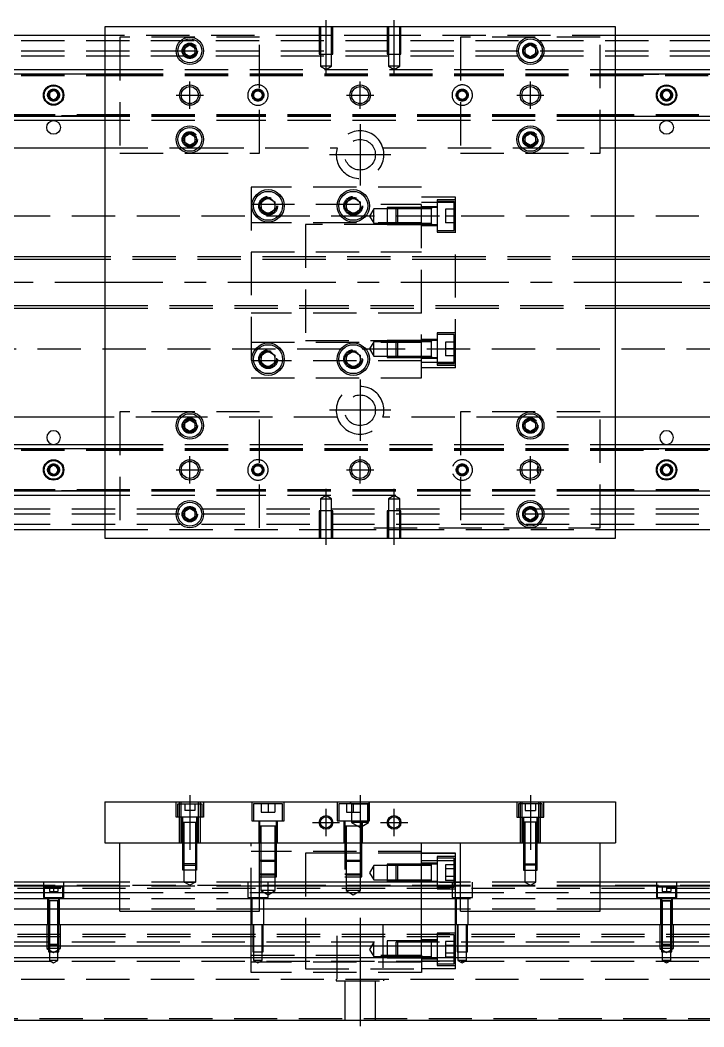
# Model space of a CAD drawing. Extents: x -11 to 785, y -281 to 77.
# Drawn here: x 190.2 to 391, y -218.4 to 77 of the extents above; entities that cross this region are included whole.
import ezdxf

# ---------------------------------------------------------------- set-up
doc = ezdxf.new("R2010")
doc.units = 0
doc.linetypes.add('CENTER', pattern=[50.8, 31.75, -6.35, 6.35, -6.35])
doc.linetypes.add('DASHED', pattern=[19.05, 12.7, -6.35])
doc.layers.get('0').update_dxf_attribs({"linetype": 'CONTINUOUS'})
doc.layers.add('CENTER', color=1, linetype='CENTER')

msp = doc.modelspace()

# ---------------------------------------------------------------- linework, layer by layer
at = {"color": 7, "linetype": 'CONTINUOUS'}
for p, q in [((215, 75), (215, -75)), ((365, 75), (215, 75)), ((365, -75), (365, 75)), ((215, 72.5), (0, 72.5)), ((580, 72.5), (365, 72.5)), ((238.5, 68.866026), (240, 69.73205)), ((238.5, 67.133974), (238.5, 68.866026)), ((240, 69.73205), (241.5, 68.866026)), ((241.5, 68.866026), (241.5, 67.133974)), ((338.5, 68.866026), (340, 69.73205)), ((338.5, 67.133974), (338.5, 68.866026)), ((340, 69.73205), (341.5, 68.866026)), ((341.5, 68.866026), (341.5, 67.133974)), ((240, 66.26795), (238.5, 67.133974)), ((241.5, 67.133974), (240, 66.26795)), ((340, 66.26795), (338.5, 67.133974)), ((341.5, 67.133974), (340, 66.26795)), ((0, 62.5), (215, 62.5)), ((365, 62.5), (580, 62.5)), ((0, 61.247728), (215, 61.247728)), ((365, 61.247728), (580, 61.247728)), ((198.75, 55.721688), (200, 56.443376)), ((200, 56.443376), (201.25, 55.721688)), ((378.75, 55.721688), (380, 56.443376)), ((380, 56.443376), (381.25, 55.721688)), ((198.75, 54.278312), (198.75, 55.721688)), ((200, 53.556624), (198.75, 54.278312)), ((201.25, 54.278312), (200, 53.556624)), ((201.25, 55.721688), (201.25, 54.278312)), ((378.75, 54.278312), (378.75, 55.721688)), ((380, 53.556624), (378.75, 54.278312)), ((381.25, 54.278312), (380, 53.556624)), ((381.25, 55.721688), (381.25, 54.278312)), ((215, 48.752272), (0, 48.752272)), ((215, 47.5), (0, 47.5)), ((580, 48.752272), (365, 48.752272)), ((580, 47.5), (365, 47.5)), ((238.5, 42.866026), (240, 43.73205)), ((238.5, 41.133974), (238.5, 42.866026)), ((240, 43.73205), (241.5, 42.866026)), ((241.5, 42.866026), (241.5, 41.133974)), ((338.5, 42.866026), (340, 43.73205)), ((338.5, 41.133974), (338.5, 42.866026)), ((340, 43.73205), (341.5, 42.866026)), ((341.5, 42.866026), (341.5, 41.133974)), ((176.708204, 39.5), (215, 39.5)), ((240, 40.26795), (238.5, 41.133974)), ((241.5, 41.133974), (240, 40.26795)), ((340, 40.26795), (338.5, 41.133974)), ((341.5, 41.133974), (340, 40.26795)), ((365, 39.5), (403.291796, 39.5)), ((261, 23.6547), (263, 24.809402)), ((261, 21.3453), (261, 23.6547)), ((263, 24.809402), (265, 23.6547)), ((265, 23.6547), (265, 21.3453)), ((286, 23.6547), (288, 24.809402)), ((286, 21.3453), (286, 23.6547)), ((288, 24.809402), (290, 23.6547)), ((290, 23.6547), (290, 21.3453)), ((263, 20.190598), (261, 21.3453)), ((265, 21.3453), (263, 20.190598)), ((288, 20.190598), (286, 21.3453)), ((290, 21.3453), (288, 20.190598)), ((215, 7.5), (40.5, 7.5)), ((530, 7.5), (365, 7.5)), ((40.5, -7.5), (215, -7.5)), ((365, -7.5), (530, -7.5)), ((261, -21.3453), (263, -20.190598)), ((263, -20.190598), (265, -21.3453)), ((286, -21.3453), (288, -20.190598)), ((288, -20.190598), (290, -21.3453)), ((261, -23.6547), (261, -21.3453)), ((265, -21.3453), (265, -23.6547)), ((286, -23.6547), (286, -21.3453)), ((290, -21.3453), (290, -23.6547)), ((263, -24.809402), (261, -23.6547)), ((265, -23.6547), (263, -24.809402)), ((288, -24.809402), (286, -23.6547)), ((290, -23.6547), (288, -24.809402)), ((215, -39.5), (176.708204, -39.5)), ((238.5, -41.133974), (240, -40.26795)), ((238.5, -42.866026), (238.5, -41.133974)), ((240, -40.26795), (241.5, -41.133974)), ((241.5, -41.133974), (241.5, -42.866026)), ((338.5, -41.133974), (340, -40.26795)), ((338.5, -42.866026), (338.5, -41.133974)), ((340, -40.26795), (341.5, -41.133974)), ((341.5, -41.133974), (341.5, -42.866026)), ((403.291796, -39.5), (365, -39.5)), ((240, -43.73205), (238.5, -42.866026)), ((241.5, -42.866026), (240, -43.73205)), ((340, -43.73205), (338.5, -42.866026)), ((341.5, -42.866026), (340, -43.73205)), ((0, -47.5), (215, -47.5)), ((0, -48.752272), (215, -48.752272)), ((365, -47.5), (580, -47.5)), ((365, -48.752272), (580, -48.752272)), ((198.75, -54.278312), (200, -53.556624)), ((198.75, -55.721688), (198.75, -54.278312)), ((200, -56.443376), (198.75, -55.721688)), ((200, -53.556624), (201.25, -54.278312)), ((201.25, -55.721688), (200, -56.443376)), ((201.25, -54.278312), (201.25, -55.721688)), ((378.75, -54.278312), (380, -53.556624)), ((378.75, -55.721688), (378.75, -54.278312)), ((380, -56.443376), (378.75, -55.721688)), ((380, -53.556624), (381.25, -54.278312)), ((381.25, -55.721688), (380, -56.443376)), ((381.25, -54.278312), (381.25, -55.721688)), ((215, -61.247728), (0, -61.247728)), ((580, -61.247728), (365, -61.247728)), ((215, -62.5), (0, -62.5)), ((580, -62.5), (365, -62.5)), ((238.5, -67.133974), (240, -66.26795)), ((238.5, -68.866026), (238.5, -67.133974)), ((240, -66.26795), (241.5, -67.133974)), ((241.5, -67.133974), (241.5, -68.866026)), ((338.5, -67.133974), (340, -66.26795)), ((338.5, -68.866026), (338.5, -67.133974)), ((340, -66.26795), (341.5, -67.133974)), ((341.5, -67.133974), (341.5, -68.866026)), ((240, -69.73205), (238.5, -68.866026)), ((241.5, -68.866026), (240, -69.73205)), ((340, -69.73205), (338.5, -68.866026)), ((341.5, -68.866026), (340, -69.73205)), ((0, -72.5), (215, -72.5)), ((365, -72.5), (580, -72.5)), ((215, -75), (365, -75)), ((215, -152.45), (365, -152.45)), ((215, -152.45), (215, -164.45)), ((365, -152.45), (365, -164.45)), ((215, -164.45), (365, -164.45)), ((219.5, -184.45), (219.5, -164.45)), ((260.5, -184.45), (260.5, -164.45)), ((308, -175.95), (308, -164.45)), ((319.5, -184.45), (319.5, -164.45)), ((360.5, -184.45), (360.5, -164.45)), ((308, -167.45), (318, -167.45)), ((318, -169.753062), (318, -167.45)), ((318, -175.95), (318, -169.753062)), ((219.5, -175.95), (0, -175.95)), ((219.5, -177.202272), (0, -177.202272)), ((319.5, -175.95), (260.5, -175.95)), ((319.5, -177.202272), (260.5, -177.202272)), ((580, -175.95), (360.5, -175.95)), ((580, -177.202272), (360.5, -177.202272)), ((0, -178.97668), (219.5, -178.97668)), ((260.5, -178.97668), (319.5, -178.97668)), ((360.5, -178.97668), (580, -178.97668)), ((219.5, -180.873076), (0, -180.873076)), ((319.5, -180.873076), (260.5, -180.873076)), ((580, -180.873076), (360.5, -180.873076)), ((219.5, -183.927372), (0, -183.927372)), ((219.5, -184.45), (260.5, -184.45)), ((319.5, -183.927372), (260.5, -183.927372)), ((319.5, -184.45), (360.5, -184.45)), ((580, -183.927372), (360.5, -183.927372)), ((0, -188.45), (580, -188.45)), ((580, -194.75), (0, -194.75)), ((580, -198.15), (0, -198.15)), ((0, -216.45), (580, -216.45))]:
    msp.add_line(p, q, dxfattribs=at)
at = {"color": 3, "linetype": 'DASHED'}
for p, q in [((278.000006, 75), (278.000006, 67)), ((278.35, 75), (278.35, 67)), ((281.65, 67), (281.65, 75)), ((281.999994, 67), (281.999994, 75)), ((298.000006, 75), (298.000006, 67)), ((298.35, 75), (298.35, 67)), ((301.65, 67), (301.65, 75)), ((301.999994, 67), (301.999994, 75)), ((0, 71), (580, 71)), ((278.000006, 72.5), (215, 72.5)), ((260.5, 72), (219.5, 72)), ((219.5, 72), (219.5, 38)), ((260.5, 38), (260.5, 72)), ((281.999994, 72.5), (278.000006, 72.5)), ((298.000006, 72.5), (281.999994, 72.5)), ((301.999994, 72.5), (298.000006, 72.5)), ((365, 72.5), (301.999994, 72.5)), ((319.5, 72), (319.5, 38)), ((360.5, 72), (319.5, 72)), ((360.5, 38), (360.5, 72)), ((0, 68), (580, 68)), ((241.973226, 68.326156), (242, 68)), ((341.973226, 68.326156), (342, 68)), ((0, 66.5), (580, 66.5)), ((278.000006, 67), (281.999994, 67)), ((278.35, 67), (278.35, 63.5)), ((281.65, 63.5), (281.65, 67)), ((298.000006, 67), (301.999994, 67)), ((298.35, 67), (298.35, 63.5)), ((301.65, 63.5), (301.65, 67)), ((215, 62.5), (219.5, 62.5)), ((219.5, 62.5), (260.5, 62.5)), ((260.5, 62.5), (319.5, 62.5)), ((281.65, 63.5), (278.35, 63.5)), ((278.35, 63.5), (280, 62.547372)), ((280, 62.547372), (281.65, 63.5)), ((301.65, 63.5), (298.35, 63.5)), ((298.35, 63.5), (300, 62.547372)), ((300, 62.547372), (301.65, 63.5)), ((319.5, 62.5), (360.5, 62.5)), ((360.5, 62.5), (365, 62.5)), ((0, 61.1147), (215, 61.1147)), ((0, 61.1), (219.5, 61.1)), ((0, 60.8), (219.5, 60.8)), ((215, 61.247728), (219.5, 61.247728)), ((215, 61.1147), (219.5, 61.1147)), ((219.5, 61.247728), (260.5, 61.247728)), ((219.5, 61.1147), (260.5, 61.1147)), ((219.5, 61.1), (260.5, 61.1)), ((219.5, 60.8), (260.5, 60.8)), ((260.5, 61.247728), (319.5, 61.247728)), ((260.5, 61.1147), (319.5, 61.1147)), ((260.5, 61.1), (319.5, 61.1)), ((260.5, 60.8), (319.5, 60.8)), ((319.5, 61.247728), (360.5, 61.247728)), ((319.5, 61.1147), (360.5, 61.1147)), ((319.5, 61.1), (360.5, 61.1)), ((319.5, 60.8), (360.5, 60.8)), ((360.5, 61.247728), (365, 61.247728)), ((360.5, 61.1147), (365, 61.1147)), ((360.5, 61.1), (580, 61.1)), ((360.5, 60.8), (580, 60.8)), ((365, 61.1147), (580, 61.1147)), ((201.477374, 55.25955), (201.5, 55)), ((378.5, 55), (378.52041, 55.24661)), ((219.5, 49.2), (0, 49.2)), ((219.5, 48.9), (0, 48.9)), ((215, 48.8853), (0, 48.8853)), ((219.5, 48.8853), (215, 48.8853)), ((219.5, 48.752272), (215, 48.752272)), ((219.5, 47.5), (215, 47.5)), ((260.5, 49.2), (219.5, 49.2)), ((260.5, 48.9), (219.5, 48.9)), ((260.5, 48.8853), (219.5, 48.8853)), ((260.5, 48.752272), (219.5, 48.752272)), ((260.5, 47.5), (219.5, 47.5)), ((319.5, 49.2), (260.5, 49.2)), ((319.5, 48.9), (260.5, 48.9)), ((319.5, 48.8853), (260.5, 48.8853)), ((319.5, 48.752272), (260.5, 48.752272)), ((319.5, 47.5), (260.5, 47.5)), ((360.5, 49.2), (319.5, 49.2)), ((360.5, 48.9), (319.5, 48.9)), ((360.5, 48.8853), (319.5, 48.8853)), ((360.5, 48.752272), (319.5, 48.752272)), ((360.5, 47.5), (319.5, 47.5)), ((580, 49.2), (360.5, 49.2)), ((580, 48.9), (360.5, 48.9)), ((365, 48.8853), (360.5, 48.8853)), ((365, 48.752272), (360.5, 48.752272)), ((365, 47.5), (360.5, 47.5)), ((580, 48.8853), (365, 48.8853)), ((238, 42), (238.030168, 42.346066)), ((341.973226, 42.326156), (342, 42)), ((215, 39.5), (236.877502, 39.5)), ((236.877502, 39.5), (237.55051, 39.5)), ((237.55051, 39.5), (242.44949, 39.5)), ((242.44949, 39.5), (243.122498, 39.5)), ((243.122498, 39.5), (283.291796, 39.5)), ((296.708204, 39.5), (336.877502, 39.5)), ((336.877502, 39.5), (337.55051, 39.5)), ((337.55051, 39.5), (342.44949, 39.5)), ((342.44949, 39.5), (343.122498, 39.5)), ((343.122498, 39.5), (360.5, 39.5)), ((360.5, 39.5), (365, 39.5)), ((219.5, 38), (260.5, 38)), ((319.5, 38), (360.5, 38)), ((258, 28), (258, -28)), ((308, 28), (258, 28)), ((308, -28), (308, 28)), ((318, 25), (308, 25)), ((312.6, 24.235572), (312.6, 14.735572)), ((318, 24.235572), (312.6, 24.235572)), ((317.6, 23.735572), (312.6, 23.735572)), ((317.6, 15.235572), (317.6, 23.735572)), ((318, 23.49468), (318, 25)), ((258, 23), (308, 23)), ((260.5, 22.5), (260.512884, 22.753488)), ((285.5, 22.5), (285.52689, 22.865682)), ((294, 21.585572), (292.787564, 19.485572)), ((294, 17.385572), (294, 21.585572)), ((298, 21.585572), (294, 21.585572)), ((298, 21.985566), (298, 16.985576)), ((300.999994, 21.985566), (298, 21.985566)), ((300.6, 21.585572), (298, 21.585572)), ((301, 21.985572), (300.6, 21.585572)), ((300.6, 17.385572), (300.6, 21.585572)), ((308, 21.585572), (300.6, 21.585572)), ((308, 21.985566), (300.999994, 21.985566)), ((301, 21.985572), (301, 16.985572)), ((308, 21.985572), (301, 21.985572)), ((318, 23.49468), (308, 23.49468)), ((312.6, 22.235572), (308, 22.235572)), ((311.005, 21.985572), (308, 21.985572)), ((311, 21.585572), (308, 21.585572)), ((312.6, 21.985572), (310.995, 21.985572)), ((311, 16.985566), (311, 21.985576)), ((311, 16.985566), (311, 21.985576)), ((311, 21.585572), (311, 21.985576)), ((311, 21.728174), (311, 21.985572)), ((311, 21.985572), (311, 21.728122)), ((311, 17.24302), (311, 21.728174)), ((311, 17.385572), (311, 21.585572)), ((315.1, 21.485572), (315.1, 19.485572)), ((317.6, 21.485572), (315.1, 21.485572)), ((318, -23.49468), (318, 23.49468)), ((580, 19.5), (61.969694, 19.5)), ((292.787564, 19.485572), (294, 17.385572)), ((317.6, 19.485572), (315.1, 19.485572)), ((315.1, 19.485572), (315.1, 17.485572)), ((308, 17.5), (258, 17.5)), ((274, 17), (274, -17)), ((298, 17), (274, 17)), ((294, 17.385572), (298, 17.385572)), ((298, 17.385572), (300.6, 17.385572)), ((300.985572, 17), (298, 17)), ((298, 16.985576), (300.999994, 16.985576)), ((300.6, 17.385572), (308, 17.385572)), ((300.6, 17.385572), (301, 16.985572)), ((308, 17), (300.985572, 17)), ((300.999994, 16.985576), (308, 16.985576)), ((301, 16.985572), (308, 16.985572)), ((308, 17.385572), (311, 17.385572)), ((308, 16.985572), (311.005, 16.985572)), ((308, 16.735572), (312.6, 16.735572)), ((310.995, 16.985572), (312.6, 16.985572)), ((311, 16.985566), (311, 17.385572)), ((311, 17.243038), (311, 16.985572)), ((311, 16.985572), (311, 17.24302)), ((312.6, 15.235572), (317.6, 15.235572)), ((317.6, 17.485572), (315.1, 17.485572)), ((312.6, 14.735572), (318, 14.735572)), ((258, 9), (308, 9)), ((274, 7.5), (215, 7.5)), ((274, 6.75), (215, 6.75)), ((318, 7.5), (274, 7.5)), ((318, 6.75), (274, 6.75)), ((365, 7.5), (318, 7.5)), ((365, 6.75), (318, 6.75)), ((215, -6.75), (274, -6.75)), ((215, -7.5), (274, -7.5)), ((274, -6.75), (318, -6.75)), ((274, -7.5), (318, -7.5)), ((318, -6.75), (365, -6.75)), ((318, -7.5), (365, -7.5)), ((308, -9), (258, -9)), ((312.6, -14.735572), (312.6, -24.235572)), ((318, -14.735572), (312.6, -14.735572)), ((258, -17.5), (308, -17.5)), ((274, -17), (298, -17)), ((294, -17.385572), (292.787564, -19.485572)), ((294, -21.585572), (294, -17.385572)), ((298, -17.385572), (294, -17.385572)), ((298, -16.985576), (298, -21.985566)), ((300.999994, -16.985576), (298, -16.985576)), ((298, -17), (300.985572, -17)), ((300.6, -17.385572), (298, -17.385572)), ((301, -16.985572), (300.6, -17.385572)), ((300.6, -21.585572), (300.6, -17.385572)), ((308, -17.385572), (300.6, -17.385572)), ((300.985572, -17), (308, -17)), ((308, -16.985576), (300.999994, -16.985576)), ((301, -16.985572), (301, -21.985572)), ((308, -16.985572), (301, -16.985572)), ((312.6, -16.735572), (308, -16.735572)), ((311.005, -16.985572), (308, -16.985572)), ((311, -17.385572), (308, -17.385572)), ((312.6, -16.985572), (310.995, -16.985572)), ((311, -21.985576), (311, -16.985566)), ((311, -17.385572), (311, -16.985566)), ((311, -17.24297), (311, -16.985572)), ((311, -16.985572), (311, -17.24302)), ((311, -21.728122), (311, -17.24297)), ((311, -21.585572), (311, -17.385572)), ((317.6, -15.235572), (312.6, -15.235572)), ((315.1, -17.485572), (315.1, -19.485572)), ((317.6, -17.485572), (315.1, -17.485572)), ((317.6, -23.735572), (317.6, -15.235572)), ((61.969694, -19.5), (580, -19.5)), ((292.787564, -19.485572), (294, -21.585572)), ((315.1, -19.485572), (315.1, -21.485572)), ((317.6, -19.485572), (315.1, -19.485572)), ((308, -23), (258, -23)), ((265.483582, -22.213962), (265.5, -22.5)), ((290.483582, -22.213962), (290.5, -22.5)), ((294, -21.585572), (298, -21.585572)), ((298, -21.585572), (300.6, -21.585572)), ((298, -21.985566), (300.999994, -21.985566)), ((300.6, -21.585572), (308, -21.585572)), ((300.6, -21.585572), (301, -21.985572)), ((300.999994, -21.985566), (308, -21.985566)), ((301, -21.985572), (308, -21.985572)), ((308, -21.585572), (311, -21.585572)), ((308, -21.985572), (311.005, -21.985572)), ((308, -22.235572), (312.6, -22.235572)), ((318, -23.49468), (308, -23.49468)), ((310.995, -21.985572), (312.6, -21.985572)), ((311, -21.985576), (311, -21.585572)), ((311, -21.728104), (311, -21.985572)), ((311, -21.985572), (311, -21.728122)), ((317.6, -21.485572), (315.1, -21.485572)), ((318, -25), (318, -23.49468)), ((318, -25), (308, -25)), ((312.6, -23.735572), (317.6, -23.735572)), ((312.6, -24.235572), (318, -24.235572)), ((258, -28), (308, -28)), ((260.5, -38), (219.5, -38)), ((219.5, -38), (219.5, -72)), ((260.5, -72), (260.5, -38)), ((360.5, -38), (319.5, -38)), ((319.5, -38), (319.5, -72)), ((360.5, -72), (360.5, -38)), ((236.877502, -39.5), (215, -39.5)), ((237.55051, -39.5), (236.877502, -39.5)), ((242.44949, -39.5), (237.55051, -39.5)), ((243.122498, -39.5), (242.44949, -39.5)), ((283.291796, -39.5), (243.122498, -39.5)), ((336.877502, -39.5), (296.708204, -39.5)), ((337.55051, -39.5), (336.877502, -39.5)), ((342.44949, -39.5), (337.55051, -39.5)), ((343.122498, -39.5), (342.44949, -39.5)), ((360.5, -39.5), (343.122498, -39.5)), ((365, -39.5), (360.5, -39.5)), ((238, -42), (238.030168, -41.653934)), ((341.973226, -41.673844), (342, -42)), ((0, -48.8853), (215, -48.8853)), ((0, -48.9), (219.5, -48.9)), ((0, -49.2), (219.5, -49.2)), ((215, -47.5), (219.5, -47.5)), ((215, -48.752272), (219.5, -48.752272)), ((215, -48.8853), (219.5, -48.8853)), ((219.5, -47.5), (260.5, -47.5)), ((219.5, -48.752272), (260.5, -48.752272)), ((219.5, -48.8853), (260.5, -48.8853)), ((219.5, -48.9), (260.5, -48.9)), ((219.5, -49.2), (260.5, -49.2)), ((260.5, -47.5), (319.5, -47.5)), ((260.5, -48.752272), (319.5, -48.752272)), ((260.5, -48.8853), (319.5, -48.8853)), ((260.5, -48.9), (319.5, -48.9)), ((260.5, -49.2), (319.5, -49.2)), ((319.5, -47.5), (360.5, -47.5)), ((319.5, -48.752272), (360.5, -48.752272)), ((319.5, -48.8853), (360.5, -48.8853)), ((319.5, -48.9), (360.5, -48.9)), ((319.5, -49.2), (360.5, -49.2)), ((360.5, -47.5), (365, -47.5)), ((360.5, -48.752272), (365, -48.752272)), ((360.5, -48.8853), (365, -48.8853)), ((360.5, -48.9), (580, -48.9)), ((360.5, -49.2), (580, -49.2)), ((365, -48.8853), (580, -48.8853)), ((198.5, -55), (198.52041, -54.75339)), ((381.477374, -54.74045), (381.5, -55)), ((219.5, -60.8), (0, -60.8)), ((219.5, -61.1), (0, -61.1)), ((215, -61.1147), (0, -61.1147)), ((219.5, -61.1147), (215, -61.1147)), ((219.5, -61.247728), (215, -61.247728)), ((260.5, -60.8), (219.5, -60.8)), ((260.5, -61.1), (219.5, -61.1)), ((260.5, -61.1147), (219.5, -61.1147)), ((260.5, -61.247728), (219.5, -61.247728)), ((319.5, -60.8), (260.5, -60.8)), ((319.5, -61.1), (260.5, -61.1)), ((319.5, -61.1147), (260.5, -61.1147)), ((319.5, -61.247728), (260.5, -61.247728)), ((360.5, -60.8), (319.5, -60.8)), ((360.5, -61.1), (319.5, -61.1)), ((360.5, -61.1147), (319.5, -61.1147)), ((360.5, -61.247728), (319.5, -61.247728)), ((580, -60.8), (360.5, -60.8)), ((580, -61.1), (360.5, -61.1)), ((365, -61.1147), (360.5, -61.1147)), ((365, -61.247728), (360.5, -61.247728)), ((580, -61.1147), (365, -61.1147)), ((219.5, -62.5), (215, -62.5)), ((260.5, -62.5), (219.5, -62.5)), ((319.5, -62.5), (260.5, -62.5)), ((280, -62.547372), (278.35, -63.5)), ((278.35, -63.5), (280, -63.5)), ((278.35, -63.5), (278.35, -67)), ((281.65, -63.5), (280, -62.547372)), ((280, -63.5), (281.65, -63.5)), ((281.65, -67), (281.65, -63.5)), ((300, -62.547372), (298.35, -63.5)), ((298.35, -63.5), (300, -63.5)), ((298.35, -63.5), (298.35, -67)), ((301.65, -63.5), (300, -62.547372)), ((300, -63.5), (301.65, -63.5)), ((301.65, -67), (301.65, -63.5)), ((360.5, -62.5), (319.5, -62.5)), ((365, -62.5), (360.5, -62.5)), ((580, -66.5), (0, -66.5)), ((241.973226, -67.673844), (242, -68)), ((281.999994, -67), (278.000006, -67)), ((278.000006, -67), (278.000006, -75)), ((278.35, -67), (278.35, -75)), ((281.65, -75), (281.65, -67)), ((281.999994, -75), (281.999994, -67)), ((301.999994, -67), (298.000006, -67)), ((298.000006, -67), (298.000006, -75)), ((298.35, -67), (298.35, -75)), ((301.65, -75), (301.65, -67)), ((301.999994, -75), (301.999994, -67)), ((341.973226, -67.673844), (342, -68)), ((580, -68), (0, -68)), ((580, -71), (0, -71)), ((215, -72.5), (278.000006, -72.5)), ((278.000006, -72.5), (281.999994, -72.5)), ((281.999994, -72.5), (298.000006, -72.5)), ((294.040523, -72), (360.5, -72)), ((298.000006, -72.5), (301.999994, -72.5)), ((301.999994, -72.5), (365, -72.5)), ((236, -156.95), (236, -152.45)), ((236.5, -152.95), (243.5, -152.95)), ((236.5, -156.95), (236.5, -152.95)), ((237.000006, -152.95), (237.000006, -152.45)), ((237.000006, -156.95), (237.000006, -152.95)), ((237.5, -164.45), (237.5, -152.45)), ((238.5, -152.95), (238.5, -154.95)), ((240, -152.95), (240, -154.95)), ((241.5, -152.95), (241.5, -154.95)), ((242.5, -152.45), (242.5, -164.45)), ((242.999994, -152.45), (242.999994, -152.95)), ((242.999994, -152.95), (242.999994, -156.95)), ((243.5, -152.95), (243.5, -156.95)), ((244, -152.45), (244, -156.95)), ((258.25, -152.45), (258.25, -157.95)), ((267.25, -152.95), (258.75, -152.95)), ((258.75, -152.95), (258.75, -157.95)), ((261, -152.95), (261, -155.45)), ((263, -152.95), (263, -155.45)), ((265, -152.95), (265, -155.45)), ((267.25, -157.95), (267.25, -152.95)), ((267.75, -157.95), (267.75, -152.45)), ((283.25, -152.45), (283.25, -157.95)), ((292.25, -152.95), (283.75, -152.95)), ((283.75, -152.95), (283.75, -157.95)), ((286, -152.95), (286, -155.45)), ((287.5, -152.95), (287, -152.45)), ((287.5, -152.95), (287.5, -158.45)), ((287.5, -152.95), (292.5, -152.95)), ((288, -152.95), (288, -155.45)), ((290, -152.95), (290, -155.45)), ((292.25, -157.95), (292.25, -152.95)), ((292.5, -152.95), (293, -152.45)), ((292.5, -158.45), (292.5, -152.95)), ((292.75, -157.95), (292.75, -152.45)), ((336, -152.45), (336, -156.95)), ((343.5, -152.95), (336.5, -152.95)), ((336.5, -152.95), (336.5, -156.95)), ((337.000006, -152.45), (337.000006, -152.95)), ((337.000006, -152.95), (337.000006, -156.95)), ((337.5, -152.45), (337.5, -164.45)), ((338.5, -152.95), (338.5, -154.95)), ((340, -152.95), (340, -154.95)), ((341.5, -152.95), (341.5, -154.95)), ((342.5, -164.45), (342.5, -152.45)), ((342.999994, -152.95), (342.999994, -152.45)), ((342.999994, -156.95), (342.999994, -152.95)), ((343.5, -156.95), (343.5, -152.95)), ((344, -156.95), (344, -152.45)), ((240, -154.95), (238.5, -154.95)), ((241.5, -154.95), (240, -154.95)), ((261, -155.45), (263, -155.45)), ((263, -155.45), (265, -155.45)), ((286, -155.45), (288, -155.45)), ((288, -155.45), (290, -155.45)), ((338.5, -154.95), (340, -154.95)), ((340, -154.95), (341.5, -154.95)), ((244, -156.95), (236, -156.95)), ((237.000006, -164.45), (237.000006, -156.95)), ((237.75, -164.45), (237.75, -156.95)), ((237.999994, -158.35), (242.000006, -158.35)), ((237.999994, -158.35), (242.000006, -158.35)), ((237.999994, -158.35), (242.000006, -158.35)), ((238, -158.35), (238, -156.95)), ((238, -158.35), (238, -158.345)), ((238, -158.35), (238.216668, -158.35)), ((238, -158.355), (238, -158.35)), ((238, -164.45), (238, -158.35)), ((238.216668, -158.35), (241.783292, -158.35)), ((238.35, -164.45), (238.35, -158.35)), ((241.65, -158.35), (241.65, -164.45)), ((241.783292, -158.35), (242, -158.35)), ((242, -156.95), (242, -158.35)), ((242, -158.345), (242, -158.35)), ((242, -158.35), (242, -158.355)), ((242, -158.35), (242, -164.45)), ((242.25, -156.95), (242.25, -164.45)), ((242.999994, -156.95), (242.999994, -164.45)), ((258.25, -157.95), (267.75, -157.95)), ((260.25, -157.95), (260.25, -164.45)), ((260.5, -157.95), (260.5, -159.55)), ((265.5, -159.55), (265.5, -157.95)), ((265.75, -164.45), (265.75, -157.95)), ((283.25, -157.95), (292.75, -157.95)), ((285.25, -157.95), (285.25, -164.45)), ((285.5, -157.95), (285.5, -159.55)), ((292.5, -158.45), (287.5, -158.45)), ((287.5, -158.45), (290, -159.893376)), ((290, -159.893376), (292.5, -158.45)), ((290.5, -159.55), (290.5, -157.95)), ((290.75, -164.45), (290.75, -157.95)), ((336, -156.95), (344, -156.95)), ((337.000006, -156.95), (337.000006, -164.45)), ((337.75, -156.95), (337.75, -164.45)), ((342.000006, -158.35), (337.999994, -158.35)), ((342.000006, -158.35), (337.999994, -158.35)), ((342.000006, -158.35), (337.999994, -158.35)), ((338, -156.95), (338, -158.35)), ((338, -158.345), (338, -158.35)), ((338.216708, -158.35), (338, -158.35)), ((338, -158.35), (338, -158.355)), ((338, -158.35), (338, -164.45)), ((341.783332, -158.35), (338.216708, -158.35)), ((338.35, -158.35), (338.35, -164.45)), ((341.65, -164.45), (341.65, -158.35)), ((342, -158.35), (341.783332, -158.35)), ((342, -158.35), (342, -156.95)), ((342, -158.35), (342, -158.345)), ((342, -158.355), (342, -158.35)), ((342, -164.45), (342, -158.35)), ((342.25, -164.45), (342.25, -156.95)), ((342.999994, -164.45), (342.999994, -156.95)), ((265.500006, -159.55), (260.499994, -159.55)), ((265.500006, -159.55), (260.499994, -159.55)), ((260.5, -159.545), (260.5, -159.55)), ((260.5, -159.55), (260.757448, -159.55)), ((260.757468, -159.55), (260.5, -159.55)), ((260.5, -159.55), (260.5, -159.555)), ((260.5, -159.55), (260.5, -164.45)), ((265.242552, -159.55), (260.757468, -159.55)), ((260.9, -159.55), (260.9, -164.45)), ((265.1, -164.45), (265.1, -159.55)), ((265.5, -159.55), (265.242552, -159.55)), ((265.242602, -159.55), (265.5, -159.55)), ((265.5, -159.55), (265.5, -159.545)), ((265.5, -159.555), (265.5, -159.55)), ((265.5, -164.45), (265.5, -159.55)), ((290.500006, -159.55), (285.499994, -159.55)), ((290.500006, -159.55), (285.499994, -159.55)), ((285.5, -159.545), (285.5, -159.55)), ((285.5, -159.55), (285.757448, -159.55)), ((285.757468, -159.55), (285.5, -159.55)), ((285.5, -159.55), (285.5, -159.555)), ((285.5, -159.55), (285.500006, -174.45)), ((290.242552, -159.55), (285.757468, -159.55)), ((285.9, -159.55), (285.9, -164.45)), ((290.1, -164.45), (290.1, -159.55)), ((290.5, -159.55), (290.242552, -159.55)), ((290.242602, -159.55), (290.5, -159.55)), ((290.5, -159.55), (290.5, -159.545)), ((290.5, -159.555), (290.5, -159.55)), ((290.5, -164.45), (290.5, -159.55)), ((238, -170.6), (238, -164.45)), ((238.000006, -170.600006), (238.000006, -164.45)), ((238.35, -170.95), (238.35, -164.45)), ((241.65, -164.45), (241.65, -170.95)), ((241.999994, -164.45), (241.999994, -170.600006)), ((242, -164.45), (242, -170.6)), ((258, -184.45), (258, -164.45)), ((260.9, -164.45), (260.9, -169.95)), ((265.1, -169.95), (265.1, -164.45)), ((265.499994, -169.550006), (265.499994, -164.45)), ((265.5, -169.55), (265.5, -164.45)), ((285.9, -164.45), (285.9, -169.95)), ((290.1, -169.95), (290.1, -164.45)), ((290.499994, -169.550006), (290.499994, -164.45)), ((290.5, -169.55), (290.5, -164.45)), ((338, -164.45), (338, -170.6)), ((338.000006, -164.45), (338.000006, -170.600006)), ((338.35, -164.45), (338.35, -170.95)), ((341.65, -170.95), (341.65, -164.45)), ((341.999994, -170.600006), (341.999994, -164.45)), ((342, -170.6), (342, -164.45)), ((308, -166.95), (258, -166.95)), ((274, -167.45), (274, -198.15)), ((285.5, -167.45), (274, -167.45)), ((285.9, -167.45), (285.5, -167.45)), ((290.1, -167.45), (285.9, -167.45)), ((290.5, -167.45), (290.1, -167.45)), ((308, -167.45), (290.5, -167.45)), ((313, -167.45), (308, -167.45)), ((313.35, -167.45), (313, -167.45)), ((316.65, -167.45), (313.35, -167.45)), ((317, -167.45), (316.65, -167.45)), ((318, -167.45), (317, -167.45)), ((242, -170.6), (238, -170.6)), ((238.35, -170.95), (238, -170.6)), ((238.000006, -172.45), (238.000006, -170.600006)), ((238.35, -170.95), (241.65, -170.95)), ((238.35, -172.45), (238.35, -170.95)), ((242, -170.6), (241.65, -170.95)), ((241.65, -170.95), (241.65, -172.45)), ((241.999994, -170.600006), (241.999994, -172.45)), ((260.5, -169.55), (265.5, -169.55)), ((260.5, -169.55), (260.9, -169.95)), ((265.1, -169.95), (260.9, -169.95)), ((260.9, -169.95), (260.9, -174.45)), ((265.1, -169.95), (265.5, -169.55)), ((265.1, -174.45), (265.1, -169.95)), ((265.499994, -174.45), (265.499994, -169.550006)), ((285.5, -169.55), (290.5, -169.55)), ((285.5, -169.55), (285.9, -169.95)), ((290.1, -169.95), (285.9, -169.95)), ((285.9, -169.95), (285.9, -174.45)), ((290.1, -169.95), (290.5, -169.55)), ((290.1, -174.45), (290.1, -169.95)), ((290.499994, -174.45), (290.499994, -169.550006)), ((294, -171.1), (292.787564, -173.2)), ((294, -175.3), (294, -171.1)), ((298, -171.1), (294, -171.1)), ((298, -170.700006), (298, -175.699994)), ((300.999994, -170.700006), (298, -170.700006)), ((300.6, -171.1), (298, -171.1)), ((301, -170.7), (300.6, -171.1)), ((300.6, -175.3), (300.6, -171.1)), ((308, -171.1), (300.6, -171.1)), ((308, -170.700006), (300.999994, -170.700006)), ((301, -170.7), (301, -175.7)), ((308, -170.7), (301, -170.7)), ((313, -169.753062), (308, -169.753062)), ((312.6, -170.45), (308, -170.45)), ((311, -170.7), (308, -170.7)), ((311, -171.1), (308, -171.1)), ((311, -170.7), (310.995, -170.7)), ((311, -173.049968), (311, -170.699994)), ((311, -170.957468), (311, -170.7)), ((312.6, -170.7), (311, -170.7)), ((311.005, -170.7), (311, -170.7)), ((311, -173.049954), (311, -170.957468)), ((312.6, -168.45), (312.6, -177.95)), ((318, -168.45), (312.6, -168.45)), ((313, -168.95), (312.6, -168.95)), ((313.35, -168.95), (313, -168.95)), ((313.35, -169.753062), (313, -169.753062)), ((316.65, -168.95), (313.35, -168.95)), ((316.65, -169.753062), (313.35, -169.753062)), ((315.1, -170.890598), (315.1, -172.0453)), ((317.6, -170.890598), (315.1, -170.890598)), ((317, -168.95), (316.65, -168.95)), ((317, -169.753062), (316.65, -169.753062)), ((317.6, -168.95), (317, -168.95)), ((318, -169.753062), (317, -169.753062)), ((317.6, -177.45), (317.6, -168.95)), ((338, -170.6), (342, -170.6)), ((338, -170.6), (338.35, -170.95)), ((338.000006, -170.600006), (338.000006, -172.45)), ((341.65, -170.95), (338.35, -170.95)), ((338.35, -170.95), (338.35, -172.45)), ((341.65, -170.95), (342, -170.6)), ((341.65, -172.45), (341.65, -170.95)), ((341.999994, -172.45), (341.999994, -170.600006)), ((241.999994, -172.45), (238.000006, -172.45)), ((238.35, -175.95), (238.35, -172.45)), ((241.65, -172.45), (241.65, -175.95)), ((260.5, -173.55), (265.5, -173.55)), ((260.5, -173.55), (260.9, -173.95)), ((265.1, -173.95), (260.9, -173.95)), ((265.1, -173.95), (265.5, -173.55)), ((285.5, -173.55), (290.5, -173.55)), ((285.5, -173.55), (285.9, -173.95)), ((290.1, -173.95), (285.9, -173.95)), ((290.1, -173.95), (290.5, -173.55)), ((292.787564, -173.2), (294, -175.3)), ((311, -173.40002), (311, -173.049954)), ((311, -175.700006), (311, -173.049968)), ((311, -175.442552), (311, -173.40002)), ((317.6, -172.0453), (315.1, -172.0453)), ((315.1, -172.0453), (315.1, -174.3547)), ((338.000006, -172.45), (341.999994, -172.45)), ((338.35, -172.45), (338.35, -175.95)), ((341.65, -175.95), (341.65, -172.45)), ((219.5, -176.95), (40.5, -176.95)), ((197, -175.95), (197, -180.45)), ((203, -180.45), (203, -175.95)), ((260.5, -175.95), (219.5, -175.95)), ((274, -176.95), (219.5, -176.95)), ((260.5, -177.202272), (219.5, -177.202272)), ((238.35, -175.95), (241.65, -175.95)), ((240, -176.902628), (238.35, -175.95)), ((241.65, -175.95), (240, -176.902628)), ((257, -175.95), (257, -180.45)), ((260.500006, -174.45), (265.499994, -174.45)), ((260.9, -174.45), (260.9, -178.45)), ((263, -180.45), (263, -175.95)), ((266.65, -175.95), (263.35, -175.95)), ((265.1, -178.45), (265.1, -174.45)), ((318, -176.95), (274, -176.95)), ((285.500006, -174.45), (290.499994, -174.45)), ((285.9, -174.45), (285.9, -178.45)), ((290.1, -178.45), (290.1, -174.45)), ((294, -175.3), (298, -175.3)), ((298, -175.3), (300.6, -175.3)), ((298, -175.699994), (301, -175.699994)), ((300.6, -175.3), (308, -175.3)), ((300.6, -175.3), (301, -175.7)), ((300.6, -175.3), (308, -175.3)), ((301, -175.699994), (308, -175.699994)), ((301, -175.7), (308, -175.699998)), ((308, -175.3), (311, -175.3)), ((308, -175.699998), (311.005, -175.7)), ((308, -188.45), (308, -175.95)), ((310.995, -175.7), (312.6, -175.7)), ((311, -175.7), (311, -175.442552)), ((313.35, -175.95), (319.5, -175.95)), ((315.1, -174.3547), (315.1, -175.509402)), ((317.6, -174.3547), (315.1, -174.3547)), ((317.6, -175.509402), (315.1, -175.509402)), ((360.5, -175.95), (316.65, -175.95)), ((317, -175.95), (317, -180.45)), ((318, -188.45), (318, -175.95)), ((360.5, -176.95), (318, -176.95)), ((360.5, -177.202272), (319.5, -177.202272)), ((323, -180.45), (323, -175.95)), ((341.65, -175.95), (338.35, -175.95)), ((338.35, -175.95), (340, -176.902628)), ((340, -176.902628), (341.65, -175.95)), ((530, -176.95), (360.5, -176.95)), ((377, -175.95), (377, -180.45)), ((383, -180.45), (383, -175.95)), ((37, -177.7), (530, -177.7)), ((202.75, -177.45), (197.25, -177.45)), ((197.25, -177.45), (197.25, -180.45)), ((198.75, -177.45), (198.75, -178.75)), ((198.75, -178.75), (200, -178.75)), ((200, -177.45), (200, -178.75)), ((200, -178.75), (201.25, -178.75)), ((201.25, -177.45), (201.25, -178.75)), ((202.75, -180.45), (202.75, -177.45)), ((219.5, -178.97668), (260.5, -178.97668)), ((265.1, -178.45), (260.9, -178.45)), ((260.9, -178.45), (263, -179.662436)), ((263, -179.662436), (265.1, -178.45)), ((290.1, -178.45), (285.9, -178.45)), ((285.9, -178.45), (288, -179.662436)), ((288, -179.662436), (290.1, -178.45)), ((312.6, -177.45), (317.6, -177.45)), ((312.6, -177.95), (318, -177.95)), ((319.5, -178.97668), (360.5, -178.97668)), ((382.75, -177.45), (377.25, -177.45)), ((377.25, -177.45), (377.25, -180.45)), ((378.75, -177.45), (378.75, -178.75)), ((378.75, -178.75), (380, -178.75)), ((380, -177.45), (380, -178.75)), ((380, -178.75), (381.25, -178.75)), ((381.25, -177.45), (381.25, -178.75)), ((382.75, -180.45), (382.75, -177.45)), ((197, -180.45), (203, -180.45)), ((198.25, -180.45), (198.25, -188.45)), ((199.998804, -181.45), (198.499994, -181.45)), ((201.500006, -181.45), (198.499994, -181.45)), ((198.5, -180.45), (198.5, -181.45)), ((198.5, -181.445), (198.5, -181.45)), ((198.624678, -181.45), (198.5, -181.45)), ((198.5, -181.45), (198.5, -181.455)), ((198.5, -181.45), (198.5, -188.45)), ((199.998804, -181.45), (198.624678, -181.45)), ((198.75, -181.45), (198.75, -188.45)), ((201.500006, -181.45), (199.998804, -181.45)), ((201.37533, -181.45), (199.998804, -181.45)), ((201.25, -188.45), (201.25, -181.45)), ((201.5, -181.45), (201.37533, -181.45)), ((201.5, -181.45), (201.5, -180.45)), ((201.5, -181.45), (201.5, -181.445)), ((201.5, -181.455), (201.5, -181.45)), ((201.5, -188.45), (201.5, -181.45)), ((201.75, -188.45), (201.75, -180.45)), ((260.5, -180.873076), (219.5, -180.873076)), ((257, -180.45), (263, -180.45)), ((258.25, -180.45), (258.25, -188.45)), ((261.75, -188.45), (261.75, -180.45)), ((317, -180.45), (323, -180.45)), ((318.25, -180.45), (318.25, -188.45)), ((360.5, -180.873076), (319.5, -180.873076)), ((321.75, -188.45), (321.75, -180.45)), ((377, -180.45), (383, -180.45)), ((378.25, -180.45), (378.25, -188.45)), ((381.500006, -181.45), (378.499994, -181.45)), ((379.998804, -181.45), (378.499994, -181.45)), ((378.5, -180.45), (378.5, -181.45)), ((378.5, -181.445), (378.5, -181.45)), ((378.5, -181.45), (378.62467, -181.45)), ((378.624678, -181.45), (378.5, -181.45)), ((378.5, -181.45), (378.5, -181.455)), ((378.5, -181.45), (378.5, -188.45)), ((378.62467, -181.45), (381.375392, -181.45)), ((379.998804, -181.45), (378.624678, -181.45)), ((378.75, -181.45), (378.75, -188.45)), ((381.500006, -181.45), (379.998804, -181.45)), ((381.37533, -181.45), (379.998804, -181.45)), ((381.25, -188.45), (381.25, -181.45)), ((381.5, -181.45), (381.37533, -181.45)), ((381.375392, -181.45), (381.5, -181.45)), ((381.5, -181.45), (381.5, -180.45)), ((381.5, -181.45), (381.5, -181.445)), ((381.5, -181.455), (381.5, -181.45)), ((381.5, -188.45), (381.5, -181.45)), ((381.75, -188.45), (381.75, -180.45)), ((260.5, -183.927372), (219.5, -183.927372)), ((258, -188.45), (258, -184.45)), ((360.5, -183.927372), (319.5, -183.927372)), ((198, -188.45), (198, -195.45)), ((198.5, -188.45), (198.5, -194.2)), ((198.500006, -188.45), (198.500002, -194.2)), ((198.75, -188.45), (198.75, -194.45)), ((201.25, -194.45), (201.25, -188.45)), ((201.499998, -194.2), (201.499994, -188.45)), ((201.5, -194.2), (201.5, -188.45)), ((202, -195.45), (202, -188.45)), ((258, -194.75), (258, -188.45)), ((258.500006, -188.45), (258.500006, -194.75)), ((258.75, -188.45), (258.75, -196.45)), ((261.25, -196.45), (261.25, -188.45)), ((261.499994, -194.75), (261.499994, -188.45)), ((283.291796, -204.45), (283.291796, -188.45)), ((296.708204, -188.45), (296.708204, -204.45)), ((308, -194.75), (308, -188.45)), ((318, -194.75), (318, -188.45)), ((318.500006, -188.45), (318.500006, -194.75)), ((318.75, -188.45), (318.75, -196.45)), ((321.25, -196.45), (321.25, -188.45)), ((321.499994, -194.75), (321.499994, -188.45)), ((378, -188.45), (378, -195.45)), ((378.5, -188.45), (378.5, -194.2)), ((378.500006, -188.45), (378.500002, -194.2)), ((378.75, -188.45), (378.75, -194.45)), ((381.25, -194.45), (381.25, -188.45)), ((381.499998, -194.2), (381.499994, -188.45)), ((381.5, -194.2), (381.5, -188.45)), ((382, -195.45), (382, -188.45)), ((37, -191.2), (530, -191.2)), ((37, -191.95), (530, -191.95)), ((312.6, -190.95), (312.6, -200.45)), ((318, -190.95), (312.6, -190.95)), ((317.6, -191.45), (312.6, -191.45)), ((317.6, -194.75), (317.6, -191.45)), ((580, -193.6), (0, -193.6)), ((198.5, -194.2), (201.5, -194.2)), ((198.5, -194.2), (198.75, -194.45)), ((198.500002, -194.2), (198.500006, -194.75)), ((198.500006, -194.75), (198.500006, -196.45)), ((201.25, -194.45), (198.75, -194.45)), ((198.75, -194.45), (198.75, -196.45)), ((201.25, -194.45), (201.5, -194.2)), ((201.25, -196.45), (201.25, -194.45)), ((201.499994, -194.75), (201.499998, -194.2)), ((201.499994, -196.45), (201.499994, -194.75)), ((258, -197.45), (258, -194.75)), ((258.500006, -194.75), (258.500006, -196.45)), ((261.499994, -196.45), (261.499994, -194.75)), ((294, -193.6), (292.787564, -195.7)), ((294, -197.8), (294, -193.6)), ((301, -193.200002), (298, -193.200006)), ((298, -193.200006), (298, -198.15)), ((301, -193.2), (300.6, -193.6)), ((300.6, -197.8), (300.6, -193.6)), ((301, -193.2), (301, -198.15)), ((308, -193.2), (301, -193.2)), ((308, -193.200006), (301, -193.200002)), ((312.6, -192.95), (308, -192.95)), ((311.005, -193.2), (308, -193.2)), ((308, -197.45), (308, -194.75)), ((312.6, -193.2), (310.995, -193.2)), ((311, -195.7), (311, -193.199994)), ((311, -198.200006), (311, -193.199994)), ((311, -195.7), (311, -193.199994)), ((311, -198.200006), (311, -193.199994)), ((311, -193.2), (311, -193.457448)), ((311, -193.457468), (311, -193.2)), ((311, -193.2), (311, -193.457448)), ((311, -193.457468), (311, -193.2)), ((311, -194.74994), (311, -193.457468)), ((311, -194.75), (311, -193.6)), ((311, -195.549954), (311, -194.74994)), ((311, -197.8), (311, -194.75)), ((315.1, -193.390598), (315.1, -194.5453)), ((317.6, -193.390598), (315.1, -193.390598)), ((317.6, -194.5453), (315.1, -194.5453)), ((315.1, -194.5453), (315.1, -196.8547)), ((317.6, -198.15), (317.6, -194.75)), ((318, -198.15), (318, -194.75)), ((318.500006, -194.75), (318.500006, -196.45)), ((321.499994, -196.45), (321.499994, -194.75)), ((378.5, -194.2), (381.5, -194.2)), ((378.5, -194.2), (378.75, -194.45)), ((378.500002, -194.2), (378.500006, -194.75)), ((378.500006, -194.75), (378.500006, -196.45)), ((381.25, -194.45), (378.75, -194.45)), ((378.75, -194.45), (378.75, -196.45)), ((381.25, -194.45), (381.5, -194.2)), ((381.25, -196.45), (381.25, -194.45)), ((381.499994, -194.75), (381.499998, -194.2)), ((381.499994, -196.45), (381.499994, -194.75)), ((202, -195.45), (198, -195.45)), ((198, -195.45), (200, -196.6047)), ((198.500006, -196.45), (201.499994, -196.45)), ((198.75, -196.45), (198.75, -198.95)), ((200, -196.6047), (202, -195.45)), ((201.25, -198.95), (201.25, -196.45)), ((258, -197.45), (308, -197.45)), ((258, -198.15), (258, -197.45)), ((258.500006, -196.45), (261.499994, -196.45)), ((258.75, -196.45), (258.75, -198.95)), ((261.25, -198.95), (261.25, -196.45)), ((292.787564, -195.7), (294, -197.8)), ((294, -197.8), (298, -197.8)), ((298, -197.8), (300.6, -197.8)), ((300.6, -197.8), (308, -197.8)), ((300.6, -197.8), (300.95, -198.15)), ((308, -197.45), (308, -198.15)), ((308, -197.8), (311, -197.8)), ((311, -197.942552), (311, -195.549954)), ((311, -198.15), (311, -197.8)), ((311, -198.15059), (311, -197.942552)), ((315.1, -196.8547), (315.1, -198.009402)), ((317.6, -196.8547), (315.1, -196.8547)), ((318.500006, -196.45), (321.499994, -196.45)), ((318.75, -196.45), (318.75, -198.95)), ((321.25, -198.95), (321.25, -196.45)), ((382, -195.45), (378, -195.45)), ((378, -195.45), (380, -196.6047)), ((378.500006, -196.45), (381.499994, -196.45)), ((378.75, -196.45), (378.75, -198.95)), ((380, -196.6047), (382, -195.45)), ((381.25, -198.95), (381.25, -196.45)), ((580, -199.3), (0, -199.3)), ((201.25, -198.95), (198.75, -198.95)), ((198.75, -198.95), (200, -199.671688)), ((200, -199.671688), (201.25, -198.95)), ((258, -202.45), (258, -198.15)), ((308, -199.458332), (258, -199.458332)), ((261.25, -198.95), (258.75, -198.95)), ((258.75, -198.95), (260, -199.671688)), ((260, -199.671688), (261.25, -198.95)), ((274, -198.15), (274, -201.45)), ((298, -198.15), (298, -198.199994)), ((298, -198.199994), (301, -198.199998)), ((300.95, -198.15), (301, -198.2)), ((301, -198.15), (301, -198.2)), ((301, -198.199998), (308, -198.199994)), ((301, -198.2), (308, -198.2)), ((308, -198.15), (308, -202.45)), ((308, -198.2), (311, -198.2)), ((308, -198.45), (312.6, -198.45)), ((318, -199.146938), (308, -199.146938)), ((310.995, -198.2), (311, -198.2)), ((311, -198.200006), (311, -198.15)), ((311, -198.2), (311, -198.15059)), ((311, -198.2), (312.6, -198.2)), ((311, -198.2), (311.005, -198.2)), ((312.6, -199.95), (317.6, -199.95)), ((312.6, -200.45), (318, -200.45)), ((317.6, -198.009402), (315.1, -198.009402)), ((317.6, -199.95), (317.6, -198.15)), ((318, -199.146938), (318, -198.15)), ((318, -201.45), (318, -199.146938)), ((321.25, -198.95), (318.75, -198.95)), ((318.75, -198.95), (320, -199.671688)), ((320, -199.671688), (321.25, -198.95)), ((381.25, -198.95), (378.75, -198.95)), ((378.75, -198.95), (380, -199.671688)), ((380, -199.671688), (381.25, -198.95)), ((308, -202.45), (258, -202.45)), ((274, -201.45), (308, -201.45)), ((318, -201.45), (308, -201.45)), ((0, -204.45), (580, -204.45)), ((283, -204.45), (283, -204.95)), ((283, -204.95), (297, -204.95)), ((285.5, -204.95), (285.5, -216.45)), ((294.5, -216.45), (294.5, -204.95)), ((297, -204.95), (297, -204.45)), ((62.499994, -215.95), (580, -215.95))]:
    msp.add_line(p, q, dxfattribs=at)
at = {"color": 3, "linetype": 'CONTINUOUS'}
for p, q in [((215, 6.75), (40.5, 6.75)), ((530, 6.75), (365, 6.75)), ((40.5, -6.75), (215, -6.75)), ((365, -6.75), (530, -6.75))]:
    msp.add_line(p, q, dxfattribs=at)
at = {"color": 7, "linetype": 'CONTINUOUS'}
for centre, radius in [((240, 68), 4), ((240, 68), 3.5), ((340, 68), 4), ((340, 68), 3.5), ((200, 55), 3), ((200, 55), 2.75), ((240, 55), 2.5), ((290, 55), 3), ((290, 55), 2.5), ((340, 55), 2.5), ((380, 55), 3), ((380, 55), 2.75), ((200, 45.5), 2), ((380, 45.5), 2), ((240, 42), 4), ((240, 42), 3.5), ((340, 42), 4), ((340, 42), 3.5), ((263, 22.5), 4.75), ((263, 22.5), 4.25), ((288, 22.5), 4.75), ((288, 22.5), 4.25), ((263, -22.5), 4.75), ((263, -22.5), 4.25), ((288, -22.5), 4.75), ((288, -22.5), 4.25), ((240, -42), 4), ((340, -42), 4), ((240, -42), 3.5), ((340, -42), 3.5), ((200, -55), 3), ((200, -55), 2.75), ((240, -55), 2.5), ((290, -55), 3), ((290, -55), 2.5), ((340, -55), 2.5), ((380, -55), 3), ((380, -55), 2.75), ((240, -68), 4), ((240, -68), 3.5), ((340, -68), 4), ((340, -68), 3.5), ((280, -158.45), 1.65), ((300, -158.45), 1.65)]:
    msp.add_circle(centre, radius, dxfattribs=at)
at = {"color": 3, "linetype": 'DASHED'}
for centre, radius in [((240, 68), 2.25), ((240, 68), 2), ((340, 68), 2.25), ((340, 68), 2), ((200, 55), 1.75), ((200, 55), 1.5), ((260, 55), 1.75), ((260, 55), 1.5), ((260, 55), 1.25), ((320, 55), 1.75), ((320, 55), 1.5), ((320, 55), 1.25), ((380, 55), 1.75), ((380, 55), 1.5), ((240, 42), 2.25), ((240, 42), 2), ((290, 37.5), 4.5), ((340, 42), 2.25), ((340, 42), 2), ((263, 22.5), 2.75), ((263, 22.5), 2.5), ((288, 22.5), 2.75), ((288, 22.5), 2.5), ((263, -22.5), 2.75), ((263, -22.5), 2.5), ((288, -22.5), 2.75), ((288, -22.5), 2.5), ((290, -37.5), 4.5), ((240, -42), 2.25), ((240, -42), 2), ((340, -42), 2.25), ((340, -42), 2), ((200, -55), 1.75), ((200, -55), 1.5), ((260, -55), 1.75), ((260, -55), 1.5), ((260, -55), 1.25), ((320, -55), 1.75), ((320, -55), 1.5), ((320, -55), 1.25), ((380, -55), 1.75), ((380, -55), 1.5), ((240, -68), 2.25), ((240, -68), 2), ((340, -68), 2.25), ((340, -68), 2)]:
    msp.add_circle(centre, radius, dxfattribs=at)
at = {"color": 3, "linetype": 'CONTINUOUS'}
for centre, radius in [((240, 55), 3), ((340, 55), 3), ((240, -55), 3), ((340, -55), 3), ((280, -158.45), 2), ((300, -158.45), 2)]:
    msp.add_circle(centre, radius, dxfattribs=at)
at = {"color": 7, "linetype": 'CONTINUOUS'}
for centre, radius, start, end in [((240, 68), 1.65, 155.380023, 180), ((240, 68), 1.65, 180, 204.619977), ((240, 68), 1.65, 144.619977, 155.380023), ((240, 68), 1.65, 95.380023, 144.619977), ((240, 68), 1.65, 84.619977, 95.380023), ((240, 68), 1.65, 35.380023, 84.619977), ((240, 68), 1.65, 24.619977, 35.380023), ((240, 68), 1.65, 335.380023, 24.619977), ((340, 68), 1.65, 155.380023, 180), ((340, 68), 1.65, 180, 204.619977), ((340, 68), 1.65, 144.619977, 155.380023), ((340, 68), 1.65, 95.380023, 144.619977), ((340, 68), 1.65, 84.619977, 95.380023), ((340, 68), 1.65, 35.380023, 84.619977), ((340, 68), 1.65, 24.619977, 35.380023), ((340, 68), 1.65, 335.380023, 24.619977), ((240, 68), 1.65, 204.619977, 215.380023), ((240, 68), 1.65, 215.380023, 264.619977), ((240, 68), 1.65, 264.619977, 275.380023), ((240, 68), 1.65, 275.380023, 324.619977), ((240, 68), 1.65, 324.619977, 335.380023), ((340, 68), 1.65, 204.619977, 215.380023), ((340, 68), 1.65, 215.380023, 264.619977), ((340, 68), 1.65, 264.619977, 275.380023), ((340, 68), 1.65, 275.380023, 324.619977), ((340, 68), 1.65, 324.619977, 335.380023), ((200, 55), 1.25, 60, 120), ((380, 55), 1.25, 60, 120), ((200, 55), 1.25, 120, 180), ((200, 55), 1.25, 180, 240), ((200, 55), 1.25, 240, 300), ((200, 55), 1.25, 0, 60), ((200, 55), 1.25, 300, 0), ((380, 55), 1.25, 120, 180), ((380, 55), 1.25, 180, 240), ((380, 55), 1.25, 240, 300), ((380, 55), 1.25, 0, 60), ((380, 55), 1.25, 300, 0), ((240, 42), 1.65, 155.380023, 180), ((240, 42), 1.65, 180, 204.619977), ((240, 42), 1.65, 144.619977, 155.380023), ((240, 42), 1.65, 95.380023, 144.619977), ((240, 42), 1.65, 84.619977, 95.380023), ((240, 42), 1.65, 35.380023, 84.619977), ((240, 42), 1.65, 24.619977, 35.380023), ((240, 42), 1.65, 335.380023, 24.619977), ((340, 42), 1.65, 155.380023, 180), ((340, 42), 1.65, 180, 204.619977), ((340, 42), 1.65, 144.619977, 155.380023), ((340, 42), 1.65, 95.380023, 144.619977), ((340, 42), 1.65, 84.619977, 95.380023), ((340, 42), 1.65, 35.380023, 84.619977), ((340, 42), 1.65, 24.619977, 35.380023), ((340, 42), 1.65, 335.380023, 24.619977), ((240, 42), 1.65, 204.619977, 215.380023), ((240, 42), 1.65, 215.380023, 264.619977), ((240, 42), 1.65, 264.619977, 275.380023), ((240, 42), 1.65, 275.380023, 324.619977), ((240, 42), 1.65, 324.619977, 335.380023), ((340, 42), 1.65, 204.619977, 215.380023), ((340, 42), 1.65, 215.380023, 264.619977), ((340, 42), 1.65, 264.619977, 275.380023), ((340, 42), 1.65, 275.380023, 324.619977), ((340, 42), 1.65, 324.619977, 335.380023), ((263, 22.5), 2.1, 137.75279, 162.24721), ((263, 22.5), 2.1, 102.24721, 137.75279), ((263, 22.5), 2.1, 77.75279, 102.24721), ((263, 22.5), 2.1, 42.24721, 77.75279), ((263, 22.5), 2.1, 17.75279, 42.24721), ((288, 22.5), 2.1, 137.75279, 162.24721), ((288, 22.5), 2.1, 102.24721, 137.75279), ((288, 22.5), 2.1, 77.75279, 102.24721), ((288, 22.5), 2.1, 42.24721, 77.75279), ((288, 22.5), 2.1, 17.75279, 42.24721), ((263, 22.5), 2.1, 162.24721, 180), ((263, 22.5), 2.1, 180, 197.75279), ((263, 22.5), 2.1, 197.75279, 222.24721), ((263, 22.5), 2.1, 222.24721, 257.75279), ((263, 22.5), 2.1, 282.24721, 317.75279), ((263, 22.5), 2.1, 317.75279, 342.24721), ((263, 22.5), 2.1, 342.24721, 17.75279), ((288, 22.5), 2.1, 162.24721, 180), ((288, 22.5), 2.1, 180, 197.75279), ((288, 22.5), 2.1, 197.75279, 222.24721), ((288, 22.5), 2.1, 222.24721, 257.75279), ((288, 22.5), 2.1, 282.24721, 317.75279), ((288, 22.5), 2.1, 317.75279, 342.24721), ((288, 22.5), 2.1, 342.24721, 17.75279), ((263, 22.5), 2.1, 257.75279, 282.24721), ((288, 22.5), 2.1, 257.75279, 282.24721), ((263, -22.5), 2.1, 102.24721, 137.75279), ((263, -22.5), 2.1, 77.75279, 102.24721), ((263, -22.5), 2.1, 42.24721, 77.75279), ((288, -22.5), 2.1, 102.24721, 137.75279), ((288, -22.5), 2.1, 77.75279, 102.24721), ((288, -22.5), 2.1, 42.24721, 77.75279), ((263, -22.5), 2.1, 162.24721, 180), ((263, -22.5), 2.1, 180, 197.75279), ((263, -22.5), 2.1, 137.75279, 162.24721), ((263, -22.5), 2.1, 197.75279, 222.24721), ((263, -22.5), 2.1, 17.75279, 42.24721), ((263, -22.5), 2.1, 317.75279, 342.24721), ((263, -22.5), 2.1, 342.24721, 17.75279), ((288, -22.5), 2.1, 162.24721, 180), ((288, -22.5), 2.1, 180, 197.75279), ((288, -22.5), 2.1, 137.75279, 162.24721), ((288, -22.5), 2.1, 197.75279, 222.24721), ((288, -22.5), 2.1, 17.75279, 42.24721), ((288, -22.5), 2.1, 317.75279, 342.24721), ((288, -22.5), 2.1, 342.24721, 17.75279), ((263, -22.5), 2.1, 222.24721, 257.75279), ((263, -22.5), 2.1, 257.75279, 282.24721), ((263, -22.5), 2.1, 282.24721, 317.75279), ((288, -22.5), 2.1, 222.24721, 257.75279), ((288, -22.5), 2.1, 257.75279, 282.24721), ((288, -22.5), 2.1, 282.24721, 317.75279), ((240, -42), 1.65, 155.380023, 180), ((240, -42), 1.65, 144.619977, 155.380023), ((240, -42), 1.65, 95.380023, 144.619977), ((240, -42), 1.65, 84.619977, 95.380023), ((240, -42), 1.65, 35.380023, 84.619977), ((240, -42), 1.65, 24.619977, 35.380023), ((240, -42), 1.65, 335.380023, 24.619977), ((340, -42), 1.65, 155.380023, 180), ((340, -42), 1.65, 144.619977, 155.380023), ((340, -42), 1.65, 95.380023, 144.619977), ((340, -42), 1.65, 84.619977, 95.380023), ((340, -42), 1.65, 35.380023, 84.619977), ((340, -42), 1.65, 24.619977, 35.380023), ((340, -42), 1.65, 335.380023, 24.619977), ((200, -45.5), 2, 90, 270), ((200, -45.5), 2, 270, 90), ((240, -42), 1.65, 180, 204.619977), ((240, -42), 1.65, 204.619977, 215.380023), ((240, -42), 1.65, 215.380023, 264.619977), ((240, -42), 1.65, 264.619977, 275.380023), ((240, -42), 1.65, 275.380023, 324.619977), ((240, -42), 1.65, 324.619977, 335.380023), ((340, -42), 1.65, 180, 204.619977), ((340, -42), 1.65, 204.619977, 215.380023), ((340, -42), 1.65, 215.380023, 264.619977), ((340, -42), 1.65, 264.619977, 275.380023), ((340, -42), 1.65, 275.380023, 324.619977), ((340, -42), 1.65, 324.619977, 335.380023), ((380, -45.5), 2, 90, 270), ((380, -45.5), 2, 270, 90), ((200, -55), 1.25, 120, 180), ((200, -55), 1.25, 180, 240), ((200, -55), 1.25, 60, 120), ((200, -55), 1.25, 240, 300), ((200, -55), 1.25, 0, 60), ((200, -55), 1.25, 300, 0), ((380, -55), 1.25, 120, 180), ((380, -55), 1.25, 180, 240), ((380, -55), 1.25, 60, 120), ((380, -55), 1.25, 240, 300), ((380, -55), 1.25, 0, 60), ((380, -55), 1.25, 300, 0), ((240, -68), 1.65, 155.380023, 180), ((240, -68), 1.65, 144.619977, 155.380023), ((240, -68), 1.65, 95.380023, 144.619977), ((240, -68), 1.65, 84.619977, 95.380023), ((240, -68), 1.65, 35.380023, 84.619977), ((240, -68), 1.65, 24.619977, 35.380023), ((240, -68), 1.65, 335.380023, 24.619977), ((340, -68), 1.65, 155.380023, 180), ((340, -68), 1.65, 144.619977, 155.380023), ((340, -68), 1.65, 95.380023, 144.619977), ((340, -68), 1.65, 84.619977, 95.380023), ((340, -68), 1.65, 35.380023, 84.619977), ((340, -68), 1.65, 24.619977, 35.380023), ((340, -68), 1.65, 335.380023, 24.619977), ((240, -68), 1.65, 180, 204.619977), ((240, -68), 1.65, 204.619977, 215.380023), ((240, -68), 1.65, 215.380023, 264.619977), ((240, -68), 1.65, 264.619977, 275.380023), ((240, -68), 1.65, 275.380023, 324.619977), ((240, -68), 1.65, 324.619977, 335.380023), ((340, -68), 1.65, 180, 204.619977), ((340, -68), 1.65, 204.619977, 215.380023), ((340, -68), 1.65, 215.380023, 264.619977), ((340, -68), 1.65, 264.619977, 275.380023), ((340, -68), 1.65, 275.380023, 324.619977), ((340, -68), 1.65, 324.619977, 335.380023)]:
    msp.add_arc(centre, radius, start, end, dxfattribs=at)
at = {"color": 3, "linetype": 'DASHED'}
for centre, radius, start, end in [((260, 55), 3, 90, 326.44269), ((260, 55), 3, 33.55731, 90), ((260, 55), 3, 22.331645, 33.55731), ((260, 55), 3, 337.668355, 22.331645), ((320, 55), 3, 157.668355, 202.331645), ((320, 55), 3, 146.44269, 157.668355), ((320, 55), 3, 213.55731, 90), ((320, 55), 3, 90, 146.44269), ((260, 55), 3, 326.44269, 337.668355), ((320, 55), 3, 202.331645, 213.55731), ((290, 37.5), 7, 16.60155, 163.39845), ((290, 37.5), 7, 163.39845, 16.60155), ((290, -37.5), 7, 343.39845, 196.60155), ((290, -37.5), 7, 196.60155, 343.39845), ((260, -55), 3, 90, 326.44269), ((260, -55), 3, 33.55731, 90), ((320, -55), 3, 213.55731, 90), ((320, -55), 3, 90, 146.44269), ((260, -55), 3, 22.331645, 33.55731), ((260, -55), 3, 337.668355, 22.331645), ((320, -55), 3, 146.44269, 157.668355), ((345, -55), 3, 157.668355, 202.331645), ((260, -55), 3, 326.44269, 337.668355), ((320, -55), 3, 202.331645, 213.55731)]:
    msp.add_arc(centre, radius, start, end, dxfattribs=at)
at = {"layer": 'CENTER', "color": 1, "linetype": 'CENTER'}
for p, q in [((280, 60.547372), (280, 77)), ((300, 60.547372), (300, 77)), ((240, 51), (240, 59)), ((290, 51), (290, 59)), ((340, 51), (340, 59)), ((236, 55), (244, 55)), ((286, 55), (294, 55)), ((336, 55), (344, 55)), ((290, 46.5), (290, 28.5)), ((299, 37.5), (281, 37.5)), ((638.492256, 0), (-10.32213, 0)), ((290, -28.5), (290, -46.5)), ((299, -37.5), (281, -37.5)), ((240, -59), (240, -51)), ((290, -59), (290, -51)), ((340, -59), (340, -51)), ((236, -55), (244, -55)), ((286, -55), (294, -55)), ((336, -55), (344, -55)), ((280, -77), (280, -60.547372)), ((300, -77), (300, -60.547372)), ((240, -150.45), (240, -166.45)), ((290, -150.45), (290, -161.893376)), ((340, -150.45), (340, -166.45)), ((280, -162.45), (280, -154.45)), ((300, -162.45), (300, -154.45)), ((276, -158.45), (284, -158.45)), ((296, -158.45), (304, -158.45)), ((290, -186.45), (290, -218.45))]:
    msp.add_line(p, q, dxfattribs=at)

doc.saveas('drawing.dxf')
